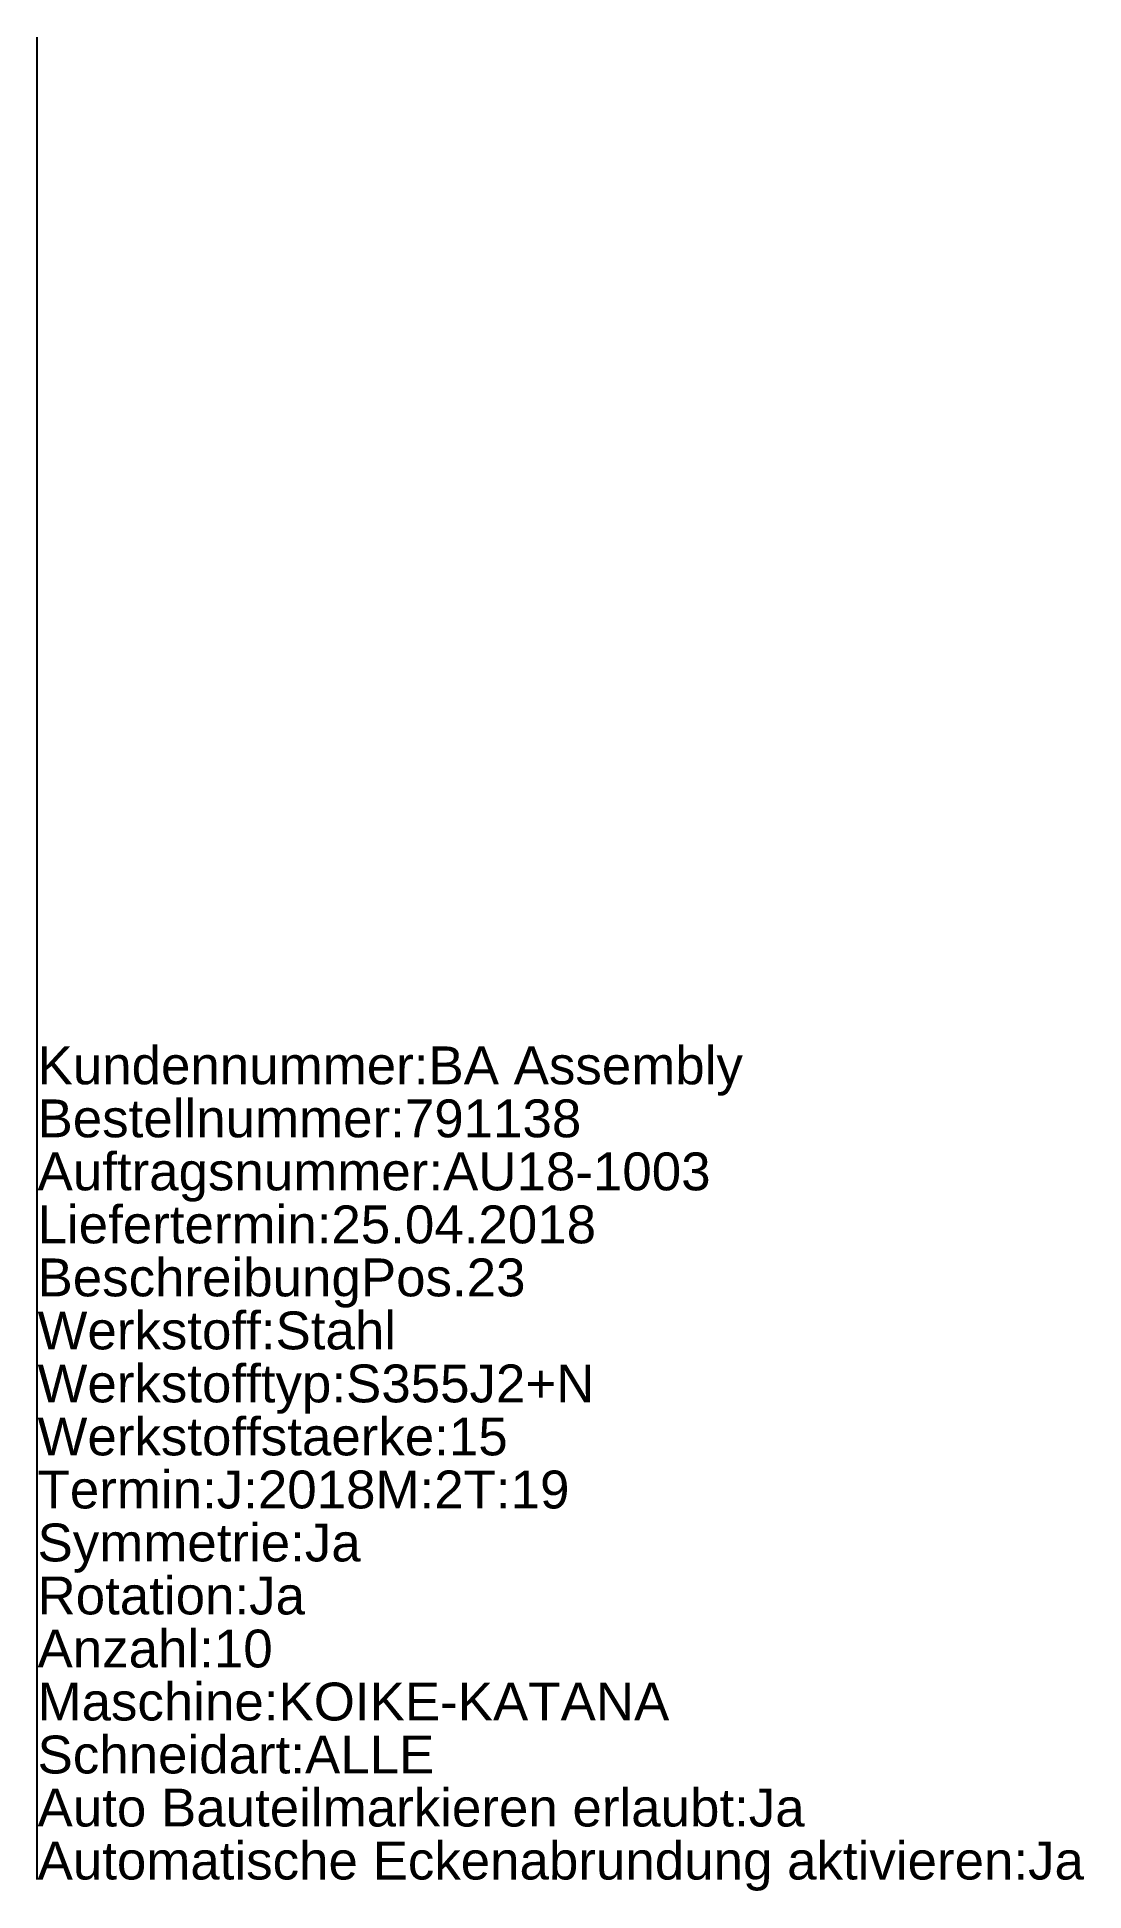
# Model space of a CAD drawing. Extents: x 12566 to 17233, y -4447 to 3814.
import ezdxf

# ---------------------------------------------------------------- set-up
doc = ezdxf.new("R2010")
doc.units = 0
doc.layers.get('0').update_dxf_attribs({"linetype": 'CONTINUOUS'})
doc.layers.add('Bemassung', color=7, linetype='CONTINUOUS')
doc.styles.add('Bemaßung', font='', dxfattribs={"height": 10})
doc.styles.get('Bemaßung').set_extended_font_data('Arial')

msp = doc.modelspace()

# ---------------------------------------------------------------- linework, layer by layer
at = {"color": 7, "linetype": 'CONTINUOUS'}
msp.add_line((12566.3, -4396.3), (12566.3, 3813.7), dxfattribs=at)

# ---------------------------------------------------------------- texts
at = {"layer": 'Bemassung', "color": 7, "style": 'Bemaßung'}
for s, height, p in [('Kundennummer:BA Assembly', 168.737, (12568.3, -852.8)), ('Bestellnummer:791138', 168.737, (12568.3, -1089)), ('Auftragsnummer:AU18-1003', 168.737, (12568.3, -1325.3)), ('Liefertermin:25.04.2018', 168.737, (12568.3, -1561.5)), ('BeschreibungPos.23', 168.737, (12568.3, -1797.7)), ('Werkstoff:Stahl', 168.737, (12568.3, -2034)), ('Werkstofftyp:S355J2+N', 168.737, (12568.3, -2270.2)), ('Werkstoffstaerke:15', 168.737, (12568.3, -2506.4)), ('Termin:J:2018M:2T:19', 168.737, (12568.3, -2742.7)), ('Symmetrie:Ja', 168.737, (12568.3, -2978.9)), ('Rotation:Ja', 168.737, (12568.3, -3215.1)), ('Anzahl:10', 168.74, (12568.3, -3451.4)), ('Maschine:KOIKE-KATANA', 168.737, (12568.3, -3687.6)), ('Schneidart:ALLE', 168.737, (12568.3, -3923.8)), ('Auto Bauteilmarkieren erlaubt:Ja', 168.737, (12568.3, -4160.1)), ('Automatische Eckenabrundung aktivieren:Ja', 168.737, (12568.3, -4396.3))]:
    msp.add_text(s, height=height, dxfattribs=at).set_placement(p)

doc.saveas('drawing.dxf')
